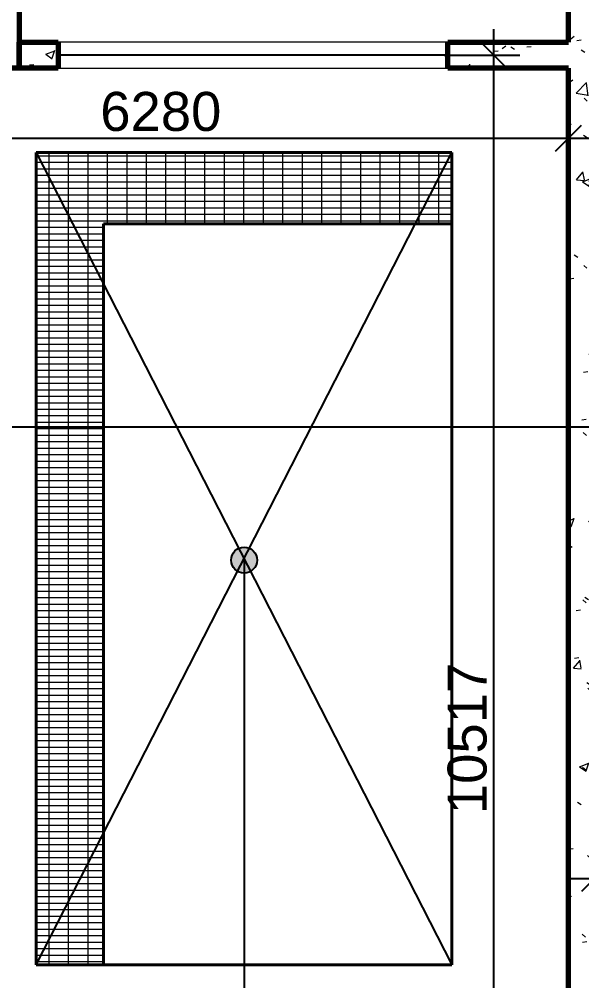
# Model space of a CAD drawing. Header units: millimetres. Extents: x -725999 to -647408, y -21008 to 19019.
# Drawn here: x -675157 to -670826, y -15139 to -7741 of the extents above; entities that cross this region are included whole.
import ezdxf
from ezdxf.xclip import XClip

# ---------------------------------------------------------------- set-up
doc = ezdxf.new("R2010")
doc.units = ezdxf.units.MM
doc.header["$XCLIPFRAME"] = 0
for name, color, linetype, lineweight in [('_ _ A-DETL-OPENING', 1, 'Continuous', 25), ('A-ANNO-DIMS', 1, 'Continuous', 9), ('A-COLS', 5, 'Continuous', 70), ('A-DOOR-E', 2, 'Continuous', 25), ('A-FLOR-E', 2, 'Continuous', 35), ('A-FLOR-PATT', 1, 'Continuous', 35), ('A-ROOM-IDEN', 3, 'Continuous', 25), ('A-WALL', 5, 'Continuous', 35), ('A-WALL-PATT', 1, 'Continuous', 9), ('WALL-E', 2, 'Continuous', 9)]:
    doc.layers.add(name, color=color, linetype=linetype, lineweight=lineweight)
doc.styles.add('Arial_2', font='arial.ttf', dxfattribs={"height": 300})
doc.dimstyles.new('DPA-DIM-3_0_T-T', dxfattribs={"dimscale": 304.8, "dimtxt": 306.07782, "dimasz": 0.656168, "dimexe": 0.656168, "dimexo": 0.0625, "dimgap": 0.164042, "dimtad": 1, "dimdec": 0, "dimzin": 0, "dimdsep": 46, "dimtxsty": 'Arial_2', "dimblk1": 'OBLIQUE', "dimblk2": 'OBLIQUE', "dimsah": 1, "dimcen": 0.09, "dimdle": 0.656168, "dimadec": 8, "dimazin": 0, "dimtfac": 1, "dimtdec": 4, "dimtix": 1, "dimtmove": 0, "dimatfit": 3, "dimfxl": 1.312336, "dimfxlon": 1, "dimtvp": 1, "dimtolj": 1, "dimtzin": 0, "dimarcsym": 2})
pattern_1 = [(50, (0, 0), (728.7365, -63.7558), [76.2, -838.2]), (355, (0, 0), (-140.9716, 764.2276), [60.96, -670.56]), (100.451, (60.7, -5.3), (587.77, 700.46675), [64.76, -712.36]), (46.184, (0, 203.2), (1084.3162, -168.171), [114.3, -1257.3]), (96.636, (90.4, 189.2), (949.6099, 989.7098), [97.14, -1068.54]), (351.184, (0, 203.2), (949.6206, 989.7012), [91.44, -1005.84]), (21, (101.6, 152.4), (606.45787, -409.06057), [76.2, -838.2]), (326, (101.6, 152.4), (247.2083, 736.7529), [60.96, -670.56]), (71.451, (152.14, 118.3), (853.66825, 327.6855), [64.76, -712.36]), (37.5, (0, 0), (12.35469, 338.22012), [33.528, -628.904, 33.528, -647.192, -673.1]), (37.5, (0, 0), (12.35469, 338.22012), [-1343.152, 33.528, -639.572]), (7.5, (0, 0), (267.27887, 400.72213), [33.528, -354.584, 33.528, -613.664, -256.54]), (7.5, (0, 0), (267.27887, 400.72213), [-1035.304, 33.528, -223.012]), (327.5, (-226.57, 0), (542.36333, -22.91534), [33.528, -220.472, 33.528, -758.952, -1051.56]), (327.5, (-226.57, 0), (542.36333, -22.91534), [-1046.48, 33.528, -1018.032]), (317.5, (-328.17, 0), (592.51696, 101.7071), [33.528, -296.672, 33.528, -492.76, -746.76]), (317.5, (-328.17, 0), (592.51696, 101.7071), [-856.488, 33.528, -713.232])]

# ---------------------------------------------------------------- blocks, each defined once
blk = doc.blocks.new('vent_grill - vent_grill H5400xW3000-11544596-4283-01 ENLARGED LOWER PLATFORM LEVEL - REFLECTED CEILING PLAN - SHEET 4')
at = {"layer": 'A-DOOR-E'}
blk.add_line((-1500, 0), (1500, 0), dxfattribs=at)
blk = doc.blocks.new('vent_grill - vent_grill H5400xW3000-11544596-4180-01 LOWER PLATFORM LEVEL - REFLECTED CEILING PLAN')
at = {"layer": 'A-DOOR-E'}
blk.add_line((-1500, 0), (1500, 0), dxfattribs=at)
blk = doc.blocks.new('C-1-PP19-AR-4180-01-B_20250908-040939_EXDOWNLIGHT')
at = {"layer": 'A-DOOR-E', "rotation": 180}
blk.add_blockref('vent_grill - vent_grill H5400xW3000-11544596-4180-01 LOWER PLATFORM LEVEL - REFLECTED CEILING PLAN', (71325, -11595), dxfattribs=at)
blk = doc.blocks.new('_Oblique')
at = {"color": 0, "linetype": 'ByBlock', "lineweight": -2}
blk.add_line((-0.5, -0.5), (0.5, 0.5), dxfattribs=at)
blk = doc.blocks.new('*D786')
at = {"layer": 'A-ANNO-DIMS', "color": 0, "lineweight": -2, "transparency": 16777216}
for p, q in [((26910.1, -9429.9), (26910.1, -10010.8)), ((30010.1, -9429.9), (30010.1, -10010.8)), ((26710.1, -9810.8), (30210.1, -9810.8))]:
    blk.add_line(p, q, dxfattribs=at)
at = {"layer": 'Defpoints', "color": 0, "transparency": 16777216}
for p in [(26910.1, -9410.8), (30010.1, -9410.8), (30010.1, -9810.8)]:
    blk.add_point(p, dxfattribs=at)
at = {"layer": 'A-ANNO-DIMS', "color": 0, "lineweight": -2, "transparency": 16777216, "xscale": 200, "yscale": 200, "zscale": 200, "rotation": 180}
blk.add_blockref('_Oblique', (26910.1, -9810.8), dxfattribs=at)
at = {"layer": 'A-ANNO-DIMS', "color": 0, "lineweight": -2, "transparency": 16777216, "xscale": 200, "yscale": 200, "zscale": 200}
blk.add_blockref('_Oblique', (30010.1, -9810.8), dxfattribs=at)
at = {"layer": 'A-ANNO-DIMS', "color": 0, "transparency": 16777216, "insert": (28460.1, -9607.6), "char_height": 300, "width": 1107.531, "attachment_point": 5, "style": 'Arial_2'}
blk.add_mtext('\\A1;3100', dxfattribs=at)
blk = doc.blocks.new('*D787')
at = {"layer": 'A-ANNO-DIMS', "color": 0, "lineweight": -2, "transparency": 16777216}
for p, q in [((20430.1, -3733.4), (20430.1, -4314.4)), ((26710.1, -3733.4), (26710.1, -4314.4)), ((20230.1, -4114.4), (26910.1, -4114.4))]:
    blk.add_line(p, q, dxfattribs=at)
at = {"layer": 'Defpoints', "color": 0, "transparency": 16777216}
for p in [(20430.1, -3714.4), (26710.1, -3714.4), (26710.1, -4114.4)]:
    blk.add_point(p, dxfattribs=at)
at = {"layer": 'A-ANNO-DIMS', "color": 0, "lineweight": -2, "transparency": 16777216, "xscale": 200, "yscale": 200, "zscale": 200, "rotation": 180}
blk.add_blockref('_Oblique', (20430.1, -4114.4), dxfattribs=at)
at = {"layer": 'A-ANNO-DIMS', "color": 0, "lineweight": -2, "transparency": 16777216, "xscale": 200, "yscale": 200, "zscale": 200}
blk.add_blockref('_Oblique', (26710.1, -4114.4), dxfattribs=at)
at = {"layer": 'A-ANNO-DIMS', "color": 0, "transparency": 16777216, "insert": (23570.1, -3911.2), "char_height": 300, "width": 1107.531, "attachment_point": 5, "style": 'Arial_2'}
blk.add_mtext('\\A1;6280', dxfattribs=at)
blk = doc.blocks.new('*D790')
at = {"layer": 'A-ANNO-DIMS', "color": 0, "lineweight": -2, "transparency": 16777216}
for p, q in [((26133.6, -14192), (26133.6, -3275)), ((25752.6, -3475), (26333.6, -3475)), ((25752.6, -13992), (26333.6, -13992))]:
    blk.add_line(p, q, dxfattribs=at)
at = {"layer": 'Defpoints', "color": 0, "transparency": 16777216}
for p in [(25733.6, -3475), (26133.6, -3475), (25733.6, -13992)]:
    blk.add_point(p, dxfattribs=at)
at = {"layer": 'A-ANNO-DIMS', "color": 0, "lineweight": -2, "transparency": 16777216, "xscale": 200, "yscale": 200, "zscale": 200}
for p, rotation in [((26133.6, -3475), 90), ((26133.6, -13992), 270)]:
    blk.add_blockref('_Oblique', p, dxfattribs=dict(at, rotation=rotation))
at = {"layer": 'A-ANNO-DIMS', "color": 0, "transparency": 16777216, "insert": (25930.4, -8733.5), "char_height": 300, "width": 1384.414, "attachment_point": 5, "rotation": 90, "style": 'Arial_2'}
blk.add_mtext('\\A1;10517', dxfattribs=at)
blk = doc.blocks.new('*U744')
at = {"layer": '_ _ A-DETL-OPENING'}
for p, q in [((22610.1, -10475), (22610.1, -4225)), ((22610.1, -4225), (25810.1, -4225)), ((22610.1, -10475), (25810.1, -4225)), ((22610.1, -4225), (25810.1, -10475)), ((25810.1, -4225), (25810.1, -10475)), ((25810.1, -10475), (22610.1, -10475))]:
    blk.add_line(p, q, dxfattribs=at)
at = {"layer": 'A-ANNO-DIMS'}
dim = blk.add_linear_dim(base=(26133.6, -3475), p1=(25733.6, -13992), p2=(25733.6, -3475), angle=270, dimstyle='DPA-DIM-3_0_T-T', override={"dimpost": '<>', "dimfxl": 10516.999952}, dxfattribs=at)
dim.commit()
dim.dimension.update_dxf_attribs({"geometry": '*D790', "text_midpoint": (25930.4, -8733.5)})
for base, p1, p2, override, picture, middle in [((26710.1, -4114.4), (20430.1, -3714.4), (26710.1, -3714.4), {"dimpost": '<>', "dimfxl": 6279.999978}, '*D787', (23570.1, -3911.2)), ((30010.1, -9810.8), (26910.1, -9410.8), (30010.1, -9410.8), {"dimpost": '<>', "dimfxl": 3100}, '*D786', (28460.1, -9607.6))]:
    dim = blk.add_linear_dim(base=base, p1=p1, p2=p2, dimstyle='DPA-DIM-3_0_T-T', override=override, dxfattribs=at)
    dim.commit()
    dim.dimension.update_dxf_attribs({"geometry": picture, "text_midpoint": middle})

msp = doc.modelspace()

# ---------------------------------------------------------------- hatches: boundary and pattern name
at = {"layer": 'A-FLOR-PATT', "lineweight": 9}
h = msp.add_hatch(dxfattribs=at)
h.set_pattern_fill('FP_5', color=256, style=0, pattern_type=2)
h.set_pattern_definition([(0, (-673427.374, -11890.98), (0, -50), []), (270, (-673427.37, -11890.98), (-150, -9e-15), [])])
h.paths.add_polyline_path([(-674507.4, -15016), (-674507.4, -9316), (-671827.4, -9316), (-671827.4, -8766), (-675027.4, -8766), (-675027.4, -15016), (-674607.1, -15016)])
at = {"layer": 'A-ROOM-IDEN'}
h = msp.add_hatch(color=256, dxfattribs=at)
edge = h.paths.add_edge_path()
edge.add_arc((-673425.7, -11902.1), 100, 0, 360)
at = {"layer": 'A-WALL-PATT', "lineweight": 9}
h = msp.add_hatch(dxfattribs=at)
h.set_pattern_fill('FP_1', color=256, style=0, pattern_type=2)
h.set_pattern_definition(pattern_1)
h.paths.add_polyline_path([(-670727.4, -18533), (-670727.4, -6966), (-670927.4, -6966), (-670927.4, -18533)])
h = msp.add_hatch(dxfattribs=at)
h.set_pattern_fill('FP_1', color=256, style=0, pattern_type=2)
h.set_pattern_definition(pattern_1)
h.paths.add_polyline_path([(-670927.4, -8116), (-670927.4, -7916), (-671857.4, -7916), (-671857.4, -8116)])
h.paths.add_polyline_path([(-674857.4, -8116), (-674857.4, -7916), (-675157.4, -7916), (-675157.4, -8116)])

# ---------------------------------------------------------------- linework, layer by layer
at = {"layer": 'A-COLS'}
for p, q in [((-675157.4, -6966.4), (-675157.4, -8116.4)), ((-675157.4, -8116.4), (-677407.4, -8116.4))]:
    msp.add_line(p, q, dxfattribs=at)
at = {"layer": 'A-FLOR-E'}
for p, q in [((-675027.4, -8766), (-675027.4, -15016)), ((-671827.4, -8766), (-675027.4, -8766)), ((-675027.4, -15016), (-675027.4, -8766)), ((-675027.4, -8766), (-671827.4, -8766)), ((-675027.4, -8766), (-675027.4, -15016)), ((-671827.4, -8766), (-675027.4, -8766)), ((-675027.4, -15016), (-675027.4, -8766)), ((-675027.4, -8766), (-671827.4, -8766)), ((-675027.4, -15016), (-675027.4, -8766)), ((-675027.4, -8766), (-671827.4, -8766)), ((-671827.4, -8766), (-675027.4, -8766)), ((-675027.4, -8766), (-675027.4, -15016)), ((-671827.4, -15016), (-671827.4, -8766)), ((-671827.4, -8766), (-671827.4, -15016)), ((-671827.4, -15016), (-671827.4, -8766)), ((-671827.4, -8766), (-671827.4, -15016)), ((-671827.4, -8766), (-671827.4, -9316)), ((-671827.4, -9316), (-671827.4, -8766)), ((-671827.4, -9316), (-674507.4, -9316)), ((-674507.4, -9316), (-674507.4, -15016)), ((-674507.4, -15016), (-674507.4, -9316)), ((-674507.4, -9316), (-671827.4, -9316)), ((-675027.4, -15016), (-671827.4, -15016)), ((-671827.4, -15016), (-675027.4, -15016)), ((-675027.4, -15016), (-671827.4, -15016)), ((-671827.4, -15016), (-675027.4, -15016)), ((-674507.4, -15016), (-675027.4, -15016)), ((-675027.4, -15016), (-674507.4, -15016))]:
    msp.add_line(p, q, dxfattribs=at)
at = {"layer": 'A-ROOM-IDEN'}
for p, q in [((-669177.4, -10879.3), (-701380.4, -10879.3)), ((-673425.7, -11902.1), (-673425.7, -17586.5))]:
    msp.add_line(p, q, dxfattribs=at)
msp.add_circle((-673425.7, -11902.1), 100, dxfattribs=at)
at = {"layer": 'A-WALL', "color": 7, "lineweight": 70}
for p, q in [((-670927.4, -7916), (-670927.4, -6966)), ((-675157.4, -8016), (-675157.4, -7916)), ((-675157.4, -7916), (-674857.4, -7916)), ((-674857.4, -7916), (-674857.4, -8016)), ((-671857.4, -8016), (-671857.4, -7916)), ((-671857.4, -7916), (-670927.4, -7916)), ((-675157.4, -8116), (-675157.4, -8016)), ((-674857.4, -8016), (-674857.4, -8116)), ((-671857.4, -8116), (-671857.4, -8016)), ((-674857.4, -8116), (-675157.4, -8116)), ((-670927.4, -8116), (-671857.4, -8116)), ((-670927.4, -18533), (-670927.4, -8116))]:
    msp.add_line(p, q, dxfattribs=at)
at = {"layer": 'WALL-E'}
for p, q in [((-674857.4, -7916), (-674857.4, -8116)), ((-671857.4, -7916), (-674857.4, -7916)), ((-671857.4, -8116), (-671857.4, -7916)), ((-674857.4, -8116), (-671857.4, -8116)), ((-675027.4, -8766), (-671827.4, -8766)), ((-671827.4, -8766), (-675027.4, -8766)), ((-675027.4, -15016), (-675027.4, -8766)), ((-675027.4, -8766), (-675027.4, -15016)), ((-671827.4, -8766), (-671827.4, -15016)), ((-671827.4, -15016), (-671827.4, -8766)), ((-671827.4, -15016), (-675027.4, -15016)), ((-675027.4, -15016), (-671827.4, -15016))]:
    msp.add_line(p, q, dxfattribs=at)

# ---------------------------------------------------------------- block references
msp.add_blockref('*U744', (-697637.4, -4541))
ref = msp.add_blockref('C-1-PP19-AR-4180-01-B_20250908-040939_EXDOWNLIGHT', (-744682.4, 3579))
XClip(ref).set_block_clipping_path([(22516.8245944298, -23611.999870506), (95859.307995774, 7199.9972603895)])
at = {"layer": 'A-DOOR-E', "rotation": 180}
msp.add_blockref('vent_grill - vent_grill H5400xW3000-11544596-4283-01 ENLARGED LOWER PLATFORM LEVEL - REFLECTED CEILING PLAN - SHEET 4', (-673357.4, -8016), dxfattribs=at)

doc.saveas('drawing.dxf')
